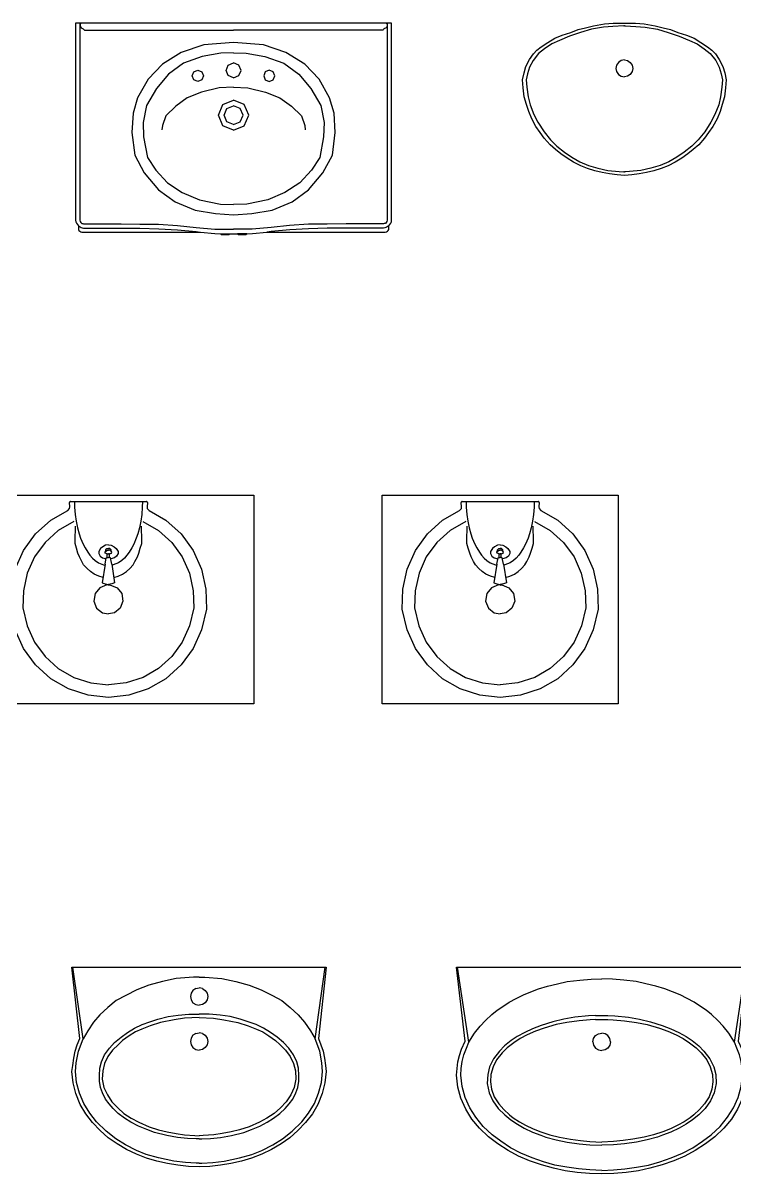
# Model space of a CAD drawing. Header units: millimetres. Extents: x 5135 to 18817, y 4023 to 17584.
# Drawn here: x 12115 to 14075, y 11803 to 14973 of the extents above; entities that cross this region are included whole.
import ezdxf

# ---------------------------------------------------------------- set-up
doc = ezdxf.new("R2010")
doc.units = ezdxf.units.MM
doc.layers.add('cad-block.com', color=250, linetype='Continuous')

# ---------------------------------------------------------------- blocks, each defined once
blk = doc.blocks.new('washbasin 34_top_cad-block.com')
at = {"color": 0}
for p, q in [((-423.1, 0), (-423.1, -542.9)), ((-420, 0), (-421.8, -1.1)), ((420, 0), (421.8, -1.1)), ((423.1, 0), (423.1, -542.9)), ((-421.8, -1.1), (-422.4, -3.6)), ((-422.4, -3.6), (-422.4, -7.2)), ((-422.4, -7.2), (-421.6, -10.4)), ((-421.6, -10.4), (-419.9, -12.9)), ((-419.9, -12.9), (-417.9, -14.5)), ((-417.9, -14.5), (-415.8, -15.5)), ((-415.8, -15.5), (-413.7, -15.9)), ((-413.7, -15.9), (-412.6, -17.8)), ((-412.6, -17.8), (-411.7, -19.1)), ((-411.7, -19.1), (-410.5, -19.9)), ((-410.5, -19.9), (0, -19.9)), ((410.5, -19.9), (0, -19.9)), ((411.7, -19.1), (410.5, -19.9)), ((412.6, -17.8), (411.7, -19.1)), ((413.7, -15.9), (412.6, -17.8)), ((415.8, -15.5), (413.7, -15.9)), ((417.9, -14.5), (415.8, -15.5)), ((419.9, -12.9), (417.9, -14.5)), ((421.6, -10.4), (419.9, -12.9)), ((422.4, -7.2), (421.6, -10.4)), ((421.8, -1.1), (422.4, -3.6)), ((422.4, -3.6), (422.4, -7.2)), ((-81.9, -60.1), (-144.2, -81.3)), ((0, -53.9), (-81.9, -60.1)), ((81.9, -60.1), (0, -53.9)), ((144.2, -81.3), (81.9, -60.1)), ((-144.2, -81.3), (-195.9, -113.2)), ((-86.4, -92), (-138.1, -110.2)), ((-34.7, -82.9), (-86.4, -92)), ((0, -81.8), (-34.7, -82.9)), ((0, -81.8), (34.7, -82.9)), ((34.7, -82.9), (86.4, -92)), ((86.4, -92), (138.1, -110.2)), ((195.9, -113.2), (144.2, -81.3)), ((-195.9, -113.2), (-235.4, -154.2)), ((-138.1, -110.2), (-179.2, -140.6)), ((-20.5, -130.4), (-14.5, -115.9)), ((-14.5, -115.9), (0, -109.9)), ((14.5, -115.9), (0, -109.9)), ((20.5, -130.4), (14.5, -115.9)), ((138.1, -110.2), (179.2, -140.6)), ((235.4, -154.2), (195.9, -113.2)), ((-235.4, -154.2), (-264.3, -205.9)), ((-179.2, -140.6), (-212.6, -180.1)), ((-113.6, -145.2), (-109.1, -134.3)), ((-109.1, -156.1), (-113.6, -145.2)), ((-109.1, -134.3), (-98.2, -129.8)), ((-98.2, -160.6), (-109.1, -156.1)), ((-98.2, -129.8), (-87.3, -134.3)), ((-87.3, -156.1), (-98.2, -160.6)), ((-87.3, -134.3), (-82.8, -145.2)), ((-82.8, -145.2), (-87.3, -156.1)), ((-14.5, -144.9), (-20.5, -130.4)), ((0, -151), (-14.5, -144.9)), ((0, -151), (14.5, -144.9)), ((14.5, -144.9), (20.5, -130.4)), ((87.3, -134.3), (82.8, -145.2)), ((82.8, -145.2), (87.3, -156.1)), ((98.2, -129.8), (87.3, -134.3)), ((87.3, -156.1), (98.2, -160.6)), ((109.1, -134.3), (98.2, -129.8)), ((98.2, -160.6), (109.1, -156.1)), ((113.6, -145.2), (109.1, -134.3)), ((109.1, -156.1), (113.6, -145.2)), ((179.2, -140.6), (212.6, -180.1)), ((264.3, -205.9), (235.4, -154.2)), ((-212.6, -180.1), (-240, -227.1)), ((-39.3, -178.5), (-88, -190.7)), ((0, -176.3), (-39.3, -178.5)), ((0, -176.3), (39.3, -178.5)), ((39.3, -178.5), (88, -190.7)), ((212.6, -180.1), (240, -227.1)), ((-264.3, -205.9), (-276.5, -248.4)), ((-127.5, -205.9), (-159.4, -228.7)), ((-88, -190.7), (-127.5, -205.9)), ((-29.3, -224.5), (0, -212.4)), ((29.3, -224.5), (0, -212.4)), ((88, -190.7), (127.5, -205.9)), ((127.5, -205.9), (159.4, -228.7)), ((276.5, -248.4), (264.3, -205.9)), ((-276.5, -248.4), (-280, -301.6)), ((-240, -227.1), (-249.1, -274.2)), ((-159.4, -228.7), (-186.8, -256)), ((-41.5, -253.9), (-29.3, -224.5)), ((-26.1, -253.9), (-18.4, -235.4)), ((-18.4, -235.4), (0, -227.8)), ((18.4, -235.4), (0, -227.8)), ((26.1, -253.9), (18.4, -235.4)), ((41.5, -253.9), (29.3, -224.5)), ((159.4, -228.7), (186.8, -256)), ((240, -227.1), (249.1, -274.2)), ((280, -301.6), (276.5, -248.4)), ((-249.1, -274.2), (-247.6, -313.7)), ((-195.9, -281.8), (-197.4, -294)), ((-186.8, -256), (-195.9, -281.8)), ((-29.3, -283.2), (-41.5, -253.9)), ((0, -295.4), (-29.3, -283.2)), ((-18.4, -272.3), (-26.1, -253.9)), ((0, -279.9), (-18.4, -272.3)), ((0, -279.9), (18.4, -272.3)), ((0, -295.4), (29.3, -283.2)), ((18.4, -272.3), (26.1, -253.9)), ((29.3, -283.2), (41.5, -253.9)), ((186.8, -256), (195.9, -281.8)), ((195.9, -281.8), (197.4, -294)), ((249.1, -274.2), (247.6, -313.7)), ((-280, -301.6), (-271.9, -363.8)), ((-247.6, -313.7), (-237, -369.9)), ((247.6, -313.7), (237, -369.9)), ((271.9, -363.8), (280, -301.6)), ((-271.9, -363.8), (-246.1, -412.4)), ((-237, -369.9), (-214.1, -404.8)), ((237, -369.9), (214.1, -404.8)), ((246.1, -412.4), (271.9, -363.8)), ((-214.1, -404.8), (-182.2, -439.8)), ((214.1, -404.8), (182.2, -439.8)), ((-246.1, -412.4), (-206.5, -459.5)), ((-182.2, -439.8), (-141.2, -467.1)), ((182.2, -439.8), (141.2, -467.1)), ((206.5, -459.5), (246.1, -412.4)), ((-206.5, -459.5), (-160.9, -492.9)), ((-141.2, -467.1), (-94, -486.9)), ((141.2, -467.1), (94, -486.9)), ((160.9, -492.9), (206.5, -459.5)), ((-160.9, -492.9), (-106.2, -515.7)), ((-94, -486.9), (-36.3, -499)), ((-36.3, -499), (0, -499.9)), ((36.3, -499), (0, -499.9)), ((94, -486.9), (36.3, -499)), ((106.2, -515.7), (160.9, -492.9)), ((-106.2, -515.7), (-49.9, -524.8)), ((-49.9, -524.8), (0, -527.9)), ((0, -527.9), (49.9, -524.8)), ((49.9, -524.8), (106.2, -515.7)), ((-426, -559.1), (-422.8, -561.4)), ((-423.1, -542.9), (-422.2, -546.5)), ((-422.8, -561.4), (-419.3, -563.3)), ((-422.2, -546.5), (-420.2, -549.5)), ((-420.2, -549.5), (-417.8, -551.7)), ((-419.3, -563.3), (-416.5, -564.4)), ((-417.8, -551.7), (-414.7, -552.5)), ((-416.5, -564.4), (-413, -564.9)), ((-414.7, -552.5), (-412.9, -552.8)), ((-413, -564.9), (-361.4, -564.9)), ((-412.9, -552.8), (-357, -552.9)), ((-361.4, -564.9), (-309.5, -564.6)), ((-357, -552.9), (-309.5, -553.4)), ((-309.5, -553.4), (-258, -553.7)), ((-309.5, -564.6), (-257.8, -565.2)), ((-258, -553.7), (-206.3, -553.7)), ((-257.8, -565.2), (-206.2, -566.6)), ((-206.3, -553.7), (-154.1, -557.8)), ((-206.2, -566.6), (-154.6, -569.9)), ((-154.6, -569.9), (-103.2, -574.5)), ((-154.1, -557.8), (-103.4, -562.9)), ((-103.4, -562.9), (-51.3, -567.4)), ((-51.3, -567.4), (0, -568)), ((51.3, -567.4), (0, -568)), ((103.4, -562.9), (51.3, -567.4)), ((154.6, -569.9), (103.2, -574.5)), ((154.1, -557.8), (103.4, -562.9)), ((206.3, -553.7), (154.1, -557.8)), ((206.2, -566.6), (154.6, -569.9)), ((257.8, -565.2), (206.2, -566.6)), ((258, -553.7), (206.3, -553.7)), ((309.5, -564.6), (257.8, -565.2)), ((309.5, -553.4), (258, -553.7)), ((357, -552.9), (309.5, -553.4)), ((361.4, -564.9), (309.5, -564.6)), ((412.9, -552.8), (357, -552.9)), ((413, -564.9), (361.4, -564.9)), ((414.7, -552.5), (412.9, -552.8)), ((416.5, -564.4), (413, -564.9)), ((417.8, -551.7), (414.7, -552.5)), ((419.3, -563.3), (416.5, -564.4)), ((420.2, -549.5), (417.8, -551.7)), ((422.8, -561.4), (419.3, -563.3)), ((422.2, -546.5), (420.2, -549.5)), ((423.1, -542.9), (422.2, -546.5)), ((426, -559.1), (422.8, -561.4)), ((-103.2, -574.5), (-91.1, -575.8)), ((-36.5, -580.2), (-10.6, -580.7)), ((36.5, -580.2), (10.6, -580.7)), ((103.2, -574.5), (91.1, -575.8))]:
    blk.add_line(p, q, dxfattribs=at)
blk.add_lwpolyline([(0, -581), (10.6, -580.7), (13.3, -582.4), (16.8, -582.8), (30.4, -582.8), (33.9, -582.1), (36.5, -580.2), (51.7, -579.5), (91.1, -575.8), (417.4, -575.8), (421, -575.1), (423.7, -573.6), (425.8, -571.8), (427, -568.9), (427.4, -565.8), (427.4, -558.1), (430, -555), (432.5, -551.2), (434.3, -547.6), (435, -542.8), (435, 0), (0, 0), (-435, 0), (-435, -542.8), (-434.3, -547.6), (-432.5, -551.2), (-430, -555), (-427.4, -558.1), (-427.4, -565.8), (-427, -568.9), (-425.8, -571.8), (-423.7, -573.6), (-421, -575.1), (-417.4, -575.8), (-91.1, -575.8), (-51.7, -579.5), (-36.5, -580.2), (-33.9, -582.1), (-30.4, -582.8), (-16.8, -582.8), (-13.3, -582.4), (-10.6, -580.7)], close=True, dxfattribs=at)
blk = doc.blocks.new('washbasin 35_top_cad-block.com')
at = {"color": 0}
for p, q in [((-121, -25.8), (-151.1, -36.1)), ((-90.9, -17.2), (-121, -25.8)), ((-57.7, -11.1), (-90.9, -17.2)), ((-31.3, -9.4), (-57.7, -11.1)), ((-1.8, -7.6), (-31.3, -9.4)), ((-1.8, -7.6), (0, -7.7)), ((1.8, -7.6), (0, -7.7)), ((1.8, -7.6), (31.3, -9.4)), ((31.3, -9.4), (57.7, -11.1)), ((57.7, -11.1), (90.9, -17.2)), ((90.9, -17.2), (121, -25.8)), ((121, -25.8), (151.1, -36.1)), ((-200.1, -57.6), (-219.7, -71.4)), ((-179, -48.1), (-200.1, -57.6)), ((-151.1, -36.1), (-179, -48.1)), ((151.1, -36.1), (179, -48.1)), ((179, -48.1), (200.1, -57.6)), ((200.1, -57.6), (219.7, -71.4)), ((-236.3, -84.3), (-251.4, -103.2)), ((-219.7, -71.4), (-236.3, -84.3)), ((219.7, -71.4), (236.3, -84.3)), ((236.3, -84.3), (251.4, -103.2)), ((-261.2, -121.2), (-266.4, -140.2)), ((-251.4, -103.2), (-261.2, -121.2)), ((-21.4, -116.1), (-23.2, -125)), ((-23.2, -125), (-21.4, -133.9)), ((-16.4, -108.6), (-21.4, -116.1)), ((-8.9, -103.6), (-16.4, -108.6)), ((0, -101.8), (-8.9, -103.6)), ((0, -101.8), (8.9, -103.6)), ((8.9, -103.6), (16.4, -108.6)), ((16.4, -108.6), (21.4, -116.1)), ((21.4, -116.1), (23.2, -125)), ((23.2, -125), (21.4, -133.9)), ((251.4, -103.2), (261.2, -121.2)), ((261.2, -121.2), (266.4, -140.2)), ((-266.4, -140.2), (-270.2, -156.5)), ((-270.2, -156.5), (-268.7, -176.3)), ((-21.4, -133.9), (-16.4, -141.4)), ((-16.4, -141.4), (-8.9, -146.4)), ((-8.9, -146.4), (0, -148.2)), ((8.9, -146.4), (0, -148.2)), ((16.4, -141.4), (8.9, -146.4)), ((21.4, -133.9), (16.4, -141.4)), ((266.4, -140.2), (270.2, -156.5)), ((270.2, -156.5), (268.7, -176.3)), ((-268.7, -176.3), (-264.9, -203)), ((268.7, -176.3), (264.9, -203)), ((-264.9, -203), (-259.7, -225.3)), ((264.9, -203), (259.7, -225.3)), ((-259.7, -225.3), (-249.1, -252)), ((-249.1, -252), (-237.8, -273.5)), ((249.1, -252), (237.8, -273.5)), ((259.7, -225.3), (249.1, -252)), ((-237.8, -273.5), (-221.2, -300.2)), ((237.8, -273.5), (221.2, -300.2)), ((-221.2, -300.2), (-203.1, -321.7)), ((221.2, -300.2), (203.1, -321.7)), ((-203.1, -321.7), (-185.8, -338.9)), ((-185.8, -338.9), (-164.7, -356.1)), ((185.8, -338.9), (164.7, -356.1)), ((203.1, -321.7), (185.8, -338.9)), ((-164.7, -356.1), (-144.4, -369.9)), ((-144.4, -369.9), (-122.5, -382.8)), ((144.4, -369.9), (122.5, -382.8)), ((164.7, -356.1), (144.4, -369.9)), ((-122.5, -382.8), (-98.4, -392.2)), ((-98.4, -392.2), (-72.8, -400)), ((-72.8, -400), (-45.6, -406)), ((-45.6, -406), (-14, -409.4)), ((-14, -409.4), (-1.8, -410)), ((0, -409.9), (-1.8, -410)), ((0, -409.9), (1.8, -410)), ((14, -409.4), (1.8, -410)), ((45.6, -406), (14, -409.4)), ((72.8, -400), (45.6, -406)), ((98.4, -392.2), (72.8, -400)), ((122.5, -382.8), (98.4, -392.2))]:
    blk.add_line(p, q, dxfattribs=at)
blk.add_lwpolyline([(0, 0), (11.9, 0), (30.6, -0.8), (54.7, -2.5), (84.8, -7.7), (106.7, -12.9), (127, -18), (147.4, -25.8), (171.5, -33.5), (191.8, -42.1), (210.7, -53.3), (228.8, -65.3), (240.8, -74.8), (250.6, -85.1), (261.2, -100.6), (271, -119.5), (276.2, -137.6), (280, -156.5), (278.5, -178.9), (275.5, -203), (269.5, -224.5), (263.4, -243.4), (255.1, -264.1), (243.8, -284.7), (231.8, -301.9), (220.5, -317.4), (204.6, -335.5), (189.6, -348.4), (174.5, -360.4), (157.9, -372.5), (139.8, -383.6), (120.2, -393.1), (101.4, -400.8), (81.1, -406.9), (60.7, -412), (41.1, -415.5), (20.2, -418.6), (0, -420), (-20.2, -418.6), (-41.1, -415.5), (-60.7, -412), (-81.1, -406.9), (-101.4, -400.8), (-120.2, -393.1), (-139.8, -383.6), (-157.9, -372.5), (-174.5, -360.4), (-189.6, -348.4), (-204.6, -335.5), (-220.5, -317.4), (-231.8, -301.9), (-243.8, -284.7), (-255.1, -264.1), (-263.4, -243.4), (-269.5, -224.5), (-275.5, -203), (-278.5, -178.9), (-280, -156.5), (-276.2, -137.6), (-271, -119.5), (-261.2, -100.6), (-250.6, -85.1), (-240.8, -74.8), (-228.8, -65.3), (-210.7, -53.3), (-191.8, -42.1), (-171.5, -33.5), (-147.4, -25.8), (-127, -18), (-106.7, -12.9), (-84.8, -7.7), (-54.7, -2.5), (-30.6, -0.8), (-11.9, 0)], close=True, dxfattribs=at)
blk = doc.blocks.new('washbasin 45_top_cad-block.com')
at = {"color": 0}
for p, q in [((-106.2, -32.6), (-107.2, -20.4)), ((-104.7, -17.7), (0, -17.7)), ((-93.5, -17.7), (-93.2, -33.2)), ((0, -17.7), (104.7, -17.7)), ((93.5, -17.7), (93.2, -33.2)), ((107.2, -20.4), (106.2, -32.6)), ((-158.5, -69.6), (-112.1, -42.8)), ((-112.1, -42.8), (-106.9, -37.3)), ((-106.9, -37.3), (-106.2, -32.6)), ((-93.2, -33.2), (-91.6, -53.9)), ((-91.6, -53.9), (-89, -72)), ((91.6, -53.9), (89, -72)), ((93.2, -33.2), (91.6, -53.9)), ((106.2, -32.6), (106.9, -37.3)), ((106.9, -37.3), (112.1, -42.8)), ((112.1, -42.8), (158.5, -69.6)), ((-200.4, -107.3), (-158.5, -69.6)), ((-94.9, -72.7, 0), (-138.1, -97.7, 0)), ((-91.6, -118.8), (-90.6, -93.5)), ((-90.6, -93.5), (-90.6, -85.7)), ((-89, -72), (-85.4, -89.9)), ((-85.4, -89.9), (-80.7, -106.9)), ((85.4, -89.9), (80.7, -106.9)), ((89, -72), (85.4, -89.9)), ((90.6, -93.5), (90.6, -85.7)), ((91.6, -118.8), (90.6, -93.5)), ((94.9, -72.7, 0), (138.1, -97.7, 0)), ((158.5, -69.6), (200.4, -107.3)), ((-233.5, -152.9), (-200.4, -107.3)), ((-138.1, -97.7, 0), (-174.6, -130.5, 0)), ((-91.6, -133.4), (-91.6, -118.8)), ((-80.7, -106.9), (-76.7, -118.7)), ((-76.7, -118.7), (-69.6, -135.6)), ((76.7, -118.7), (69.6, -135.6)), ((80.7, -106.9), (76.7, -118.7)), ((91.6, -133.4), (91.6, -118.8)), ((138.1, -97.7, 0), (174.6, -130.5, 0)), ((200.4, -107.3), (233.5, -152.9)), ((-256.4, -204.4), (-233.5, -152.9)), ((-174.6, -130.5, 0), (-203.4, -170.2, 0)), ((-87.7, -146.1), (-91.6, -133.4)), ((-83.8, -159.7), (-87.7, -146.1)), ((-69.6, -135.6), (-64.4, -145.7)), ((-64.4, -145.7), (-56.9, -157.8)), ((-56.9, -157.8), (-51, -165.7)), ((-21.5, -147.6), (-26.4, -155.6)), ((-26.4, -155.6), (-26.4, -161.1)), ((-15.6, -142.3), (-21.5, -147.6)), ((-7.6, -138.5), (-15.6, -142.3)), ((-9.3, -157), (-7.3, -154.5)), ((-8.7, -159.7), (-9.3, -157)), ((0, -137.6), (-7.6, -138.5)), ((-7.3, -150.7), (-4.1, -147.6)), ((-7.3, -154.5), (-7.3, -150.7)), ((-7.3, -154.5), (-2.7, -151.4)), ((-4.1, -147.6), (0, -147.6)), ((-2.7, -151.4), (0, -151.4)), ((0, -137.6), (7.6, -138.5)), ((4.1, -147.6), (0, -147.6)), ((2.7, -151.4), (0, -151.4)), ((7.3, -154.5), (2.7, -151.4)), ((7.3, -150.7), (4.1, -147.6)), ((7.3, -154.5), (7.3, -150.7)), ((9.3, -157), (7.3, -154.5)), ((7.6, -138.5), (15.6, -142.3)), ((8.7, -159.7), (9.3, -157)), ((15.6, -142.3), (21.5, -147.6)), ((21.5, -147.6), (26.4, -155.6)), ((26.4, -155.6), (26.4, -161.1)), ((56.9, -157.8), (51, -165.7)), ((64.4, -145.7), (56.9, -157.8)), ((69.6, -135.6), (64.4, -145.7)), ((83.8, -159.7), (87.7, -146.1)), ((87.7, -146.1), (91.6, -133.4)), ((174.6, -130.5, 0), (203.4, -170.2, 0)), ((233.5, -152.9), (256.4, -204.4)), ((-203.4, -170.2, 0), (-223.4, -215.1, 0)), ((-79.9, -170.4), (-83.8, -159.7)), ((-73.1, -183.1), (-79.9, -170.4)), ((-68.2, -191.8), (-73.1, -183.1)), ((-51, -165.7), (-43.9, -173.6)), ((-43.9, -173.6), (-36.9, -179.9)), ((-36.9, -179.9), (-27.7, -186.3)), ((-27.7, -186.3), (-13.1, -192.4)), ((-26.4, -161.1), (-22.6, -168.1)), ((-22.6, -168.1), (-16.7, -173)), ((-9.3, -190), (-17, -241.9)), ((-16.7, -173), (-6.5, -175.8)), ((-9.3, -190), (-5.9, -173)), ((-3.1, -161.8), (-8.7, -159.7)), ((-5.9, -173), (-2.7, -172.3)), ((-3.1, -161.8), (0, -161.8)), ((-3.1, -172.4), (-3.1, -161.8)), ((-2.7, -172.3), (0, -172.3)), ((3.1, -161.8), (0, -161.8)), ((2.7, -172.3), (0, -172.3)), ((5.9, -173), (2.7, -172.3)), ((3.1, -161.8), (8.7, -159.7)), ((3.1, -172.4), (3.1, -161.8)), ((9.3, -190), (5.9, -173)), ((16.7, -173), (6.5, -175.8)), ((9.3, -190), (17, -241.9)), ((27.7, -186.3), (13.1, -192.4)), ((22.6, -168.1), (16.7, -173)), ((26.4, -161.1), (22.6, -168.1)), ((36.9, -179.9), (27.7, -186.3)), ((43.9, -173.6), (36.9, -179.9)), ((51, -165.7), (43.9, -173.6)), ((68.2, -191.8), (73.1, -183.1)), ((73.1, -183.1), (79.9, -170.4)), ((79.9, -170.4), (83.8, -159.7)), ((203.4, -170.2, 0), (223.4, -215.1, 0)), ((-268.1, -259.5), (-256.4, -204.4)), ((-223.4, -215.1, 0), (-233.7, -263.7, 0)), ((-58.5, -202.5), (-68.2, -191.8)), ((-49.8, -210.3), (-58.5, -202.5)), ((-39.1, -218.1), (-49.8, -210.3)), ((-26.4, -223.9), (-39.1, -218.1)), ((-13.1, -192.4), (-9.8, -193.1)), ((13.1, -192.4), (9.8, -193.1)), ((26.4, -223.9), (39.1, -218.1)), ((39.1, -218.1), (49.8, -210.3)), ((49.8, -210.3), (58.5, -202.5)), ((58.5, -202.5), (68.2, -191.8)), ((223.4, -215.1, 0), (233.7, -263.7, 0)), ((256.4, -204.4), (268.1, -259.5)), ((-14.9, -227.5), (-26.4, -223.9)), ((-4.3, -247.6, 0), (-23.8, -255.2, 0)), ((-17, -241.9), (-9.3, -245)), ((-9.3, -245), (0, -246.1)), ((0, -248.3, 0), (-4.3, -247.6, 0)), ((9.3, -245), (0, -246.1)), ((0, -248.3, 0), (4.3, -247.6, 0)), ((4.3, -247.6, 0), (23.8, -255.2, 0)), ((17, -241.9), (9.3, -245)), ((14.9, -227.5), (26.4, -223.9)), ((-270, -314), (-268.1, -259.5)), ((-233.7, -263.7, 0), (-235.4, -310.5, 0)), ((-36.8, -271.4, 0), (-40.1, -292, 0)), ((-23.8, -255.2, 0), (-36.8, -271.4, 0)), ((23.8, -255.2, 0), (36.8, -271.4, 0)), ((36.8, -271.4, 0), (40.1, -292, 0)), ((233.7, -263.7, 0), (235.4, -310.5, 0)), ((268.1, -259.5), (270, -314)), ((-256.4, -371), (-270, -314)), ((-235.4, -310.5, 0), (-223.6, -359.9, 0)), ((-40.1, -292, 0), (-32.5, -311.4, 0)), ((-32.5, -311.4, 0), (-16.3, -324.5, 0)), ((32.5, -311.4, 0), (16.3, -324.5, 0)), ((40.1, -292, 0), (32.5, -311.4, 0)), ((235.4, -310.5, 0), (223.6, -359.9, 0)), ((270, -314), (256.4, -371)), ((-16.3, -324.5, 0), (0, -327.1, 0)), ((16.3, -324.5, 0), (0, -327.1, 0)), ((-233.5, -422.5), (-256.4, -371)), ((-223.6, -359.9, 0), (-203.4, -405.1, 0)), ((223.6, -359.9, 0), (203.4, -405.1, 0)), ((256.4, -371), (233.5, -422.5)), ((-203.4, -405.1, 0), (-174.6, -444.9, 0)), ((203.4, -405.1, 0), (174.6, -444.9, 0)), ((-200.4, -468.1), (-233.5, -422.5)), ((233.5, -422.5), (200.4, -468.1)), ((-158.5, -505.8), (-200.4, -468.1)), ((-174.6, -444.9, 0), (-138.1, -477.7, 0)), ((174.6, -444.9, 0), (138.1, -477.7, 0)), ((200.4, -468.1), (158.5, -505.8)), ((-109.7, -534), (-158.5, -505.8)), ((-138.1, -477.7, 0), (-95.5, -502.3, 0)), ((-95.5, -502.3, 0), (-48.8, -517.5, 0)), ((95.5, -502.3, 0), (48.8, -517.5, 0)), ((138.1, -477.7, 0), (95.5, -502.3, 0)), ((158.5, -505.8), (109.7, -534)), ((-56.1, -551.4), (-109.7, -534)), ((-48.8, -517.5, 0), (0, -522.6, 0)), ((48.8, -517.5, 0), (0, -522.6, 0)), ((109.7, -534), (56.1, -551.4)), ((0, -557.3), (-56.1, -551.4)), ((56.1, -551.4), (0, -557.3))]:
    blk.add_line(p, q, dxfattribs=at)
blk.add_lwpolyline([(-400, 0), (400, 0), (400, -575), (-400, -575), (-400, 0)], close=True, dxfattribs=at)
for centre, start, end in [((-104.7, -20.2), 90, 184.6616), ((104.7, -20.2), 355.3384, 90)]:
    blk.add_arc(centre, 2.5, start, end, dxfattribs=at)
blk = doc.blocks.new('washbasin 46_top_cad-block.com')
at = {"color": 0}
for p, q in [((-106.2, -32.6), (-107.2, -20.4)), ((-104.7, -17.7), (0, -17.7)), ((-93.5, -17.7), (-93.2, -33.2)), ((0, -17.7), (104.7, -17.7)), ((93.5, -17.7), (93.2, -33.2)), ((107.2, -20.4), (106.2, -32.6)), ((-158.5, -69.6), (-112.1, -42.8)), ((-112.1, -42.8), (-106.9, -37.3)), ((-106.9, -37.3), (-106.2, -32.6)), ((-93.2, -33.2), (-91.6, -53.9)), ((-91.6, -53.9), (-89, -72)), ((91.6, -53.9), (89, -72)), ((93.2, -33.2), (91.6, -53.9)), ((106.2, -32.6), (106.9, -37.3)), ((106.9, -37.3), (112.1, -42.8)), ((112.1, -42.8), (158.5, -69.6)), ((-200.4, -107.3), (-158.5, -69.6)), ((-94.9, -72.7, 0), (-138.1, -97.7, 0)), ((-91.6, -118.8), (-90.6, -93.5)), ((-90.6, -93.5), (-90.6, -85.7)), ((-89, -72), (-85.4, -89.9)), ((-85.4, -89.9), (-80.7, -106.9)), ((85.4, -89.9), (80.7, -106.9)), ((89, -72), (85.4, -89.9)), ((90.6, -93.5), (90.6, -85.7)), ((91.6, -118.8), (90.6, -93.5)), ((94.9, -72.7, 0), (138.1, -97.7, 0)), ((158.5, -69.6), (200.4, -107.3)), ((-233.5, -152.9), (-200.4, -107.3)), ((-138.1, -97.7, 0), (-174.6, -130.5, 0)), ((-91.6, -133.4), (-91.6, -118.8)), ((-80.7, -106.9), (-76.7, -118.7)), ((-76.7, -118.7), (-69.6, -135.6)), ((76.7, -118.7), (69.6, -135.6)), ((80.7, -106.9), (76.7, -118.7)), ((91.6, -133.4), (91.6, -118.8)), ((138.1, -97.7, 0), (174.6, -130.5, 0)), ((200.4, -107.3), (233.5, -152.9)), ((-256.4, -204.4), (-233.5, -152.9)), ((-174.6, -130.5, 0), (-203.4, -170.2, 0)), ((-87.7, -146.1), (-91.6, -133.4)), ((-83.8, -159.7), (-87.7, -146.1)), ((-69.6, -135.6), (-64.4, -145.7)), ((-64.4, -145.7), (-56.9, -157.8)), ((-56.9, -157.8), (-51, -165.7)), ((-21.5, -147.6), (-26.4, -155.6)), ((-26.4, -155.6), (-26.4, -161.1)), ((-15.6, -142.3), (-21.5, -147.6)), ((-7.6, -138.5), (-15.6, -142.3)), ((-9.3, -157), (-7.3, -154.5)), ((-8.7, -159.7), (-9.3, -157)), ((0, -137.6), (-7.6, -138.5)), ((-7.3, -150.7), (-4.1, -147.6)), ((-7.3, -154.5), (-7.3, -150.7)), ((-7.3, -154.5), (-2.7, -151.4)), ((-4.1, -147.6), (0, -147.6)), ((-2.7, -151.4), (0, -151.4)), ((0, -137.6), (7.6, -138.5)), ((4.1, -147.6), (0, -147.6)), ((2.7, -151.4), (0, -151.4)), ((7.3, -154.5), (2.7, -151.4)), ((7.3, -150.7), (4.1, -147.6)), ((7.3, -154.5), (7.3, -150.7)), ((9.3, -157), (7.3, -154.5)), ((7.6, -138.5), (15.6, -142.3)), ((8.7, -159.7), (9.3, -157)), ((15.6, -142.3), (21.5, -147.6)), ((21.5, -147.6), (26.4, -155.6)), ((26.4, -155.6), (26.4, -161.1)), ((56.9, -157.8), (51, -165.7)), ((64.4, -145.7), (56.9, -157.8)), ((69.6, -135.6), (64.4, -145.7)), ((83.8, -159.7), (87.7, -146.1)), ((87.7, -146.1), (91.6, -133.4)), ((174.6, -130.5, 0), (203.4, -170.2, 0)), ((233.5, -152.9), (256.4, -204.4)), ((-203.4, -170.2, 0), (-223.4, -215.1, 0)), ((-79.9, -170.4), (-83.8, -159.7)), ((-73.1, -183.1), (-79.9, -170.4)), ((-68.2, -191.8), (-73.1, -183.1)), ((-51, -165.7), (-43.9, -173.6)), ((-43.9, -173.6), (-36.9, -179.9)), ((-36.9, -179.9), (-27.7, -186.3)), ((-27.7, -186.3), (-13.1, -192.4)), ((-26.4, -161.1), (-22.6, -168.1)), ((-22.6, -168.1), (-16.7, -173)), ((-9.3, -190), (-17, -241.9)), ((-16.7, -173), (-6.5, -175.8)), ((-9.3, -190), (-5.9, -173)), ((-3.1, -161.8), (-8.7, -159.7)), ((-5.9, -173), (-2.7, -172.3)), ((-3.1, -161.8), (0, -161.8)), ((-3.1, -172.4), (-3.1, -161.8)), ((-2.7, -172.3), (0, -172.3)), ((3.1, -161.8), (0, -161.8)), ((2.7, -172.3), (0, -172.3)), ((5.9, -173), (2.7, -172.3)), ((3.1, -161.8), (8.7, -159.7)), ((3.1, -172.4), (3.1, -161.8)), ((9.3, -190), (5.9, -173)), ((16.7, -173), (6.5, -175.8)), ((9.3, -190), (17, -241.9)), ((27.7, -186.3), (13.1, -192.4)), ((22.6, -168.1), (16.7, -173)), ((26.4, -161.1), (22.6, -168.1)), ((36.9, -179.9), (27.7, -186.3)), ((43.9, -173.6), (36.9, -179.9)), ((51, -165.7), (43.9, -173.6)), ((68.2, -191.8), (73.1, -183.1)), ((73.1, -183.1), (79.9, -170.4)), ((79.9, -170.4), (83.8, -159.7)), ((203.4, -170.2, 0), (223.4, -215.1, 0)), ((-268.1, -259.5), (-256.4, -204.4)), ((-223.4, -215.1, 0), (-233.7, -263.7, 0)), ((-58.5, -202.5), (-68.2, -191.8)), ((-49.8, -210.3), (-58.5, -202.5)), ((-39.1, -218.1), (-49.8, -210.3)), ((-26.4, -223.9), (-39.1, -218.1)), ((-13.1, -192.4), (-9.8, -193.1)), ((13.1, -192.4), (9.8, -193.1)), ((26.4, -223.9), (39.1, -218.1)), ((39.1, -218.1), (49.8, -210.3)), ((49.8, -210.3), (58.5, -202.5)), ((58.5, -202.5), (68.2, -191.8)), ((223.4, -215.1, 0), (233.7, -263.7, 0)), ((256.4, -204.4), (268.1, -259.5)), ((-14.9, -227.5), (-26.4, -223.9)), ((-4.3, -247.6, 0), (-23.8, -255.2, 0)), ((-17, -241.9), (-9.3, -245)), ((-9.3, -245), (0, -246.1)), ((0, -248.3, 0), (-4.3, -247.6, 0)), ((9.3, -245), (0, -246.1)), ((0, -248.3, 0), (4.3, -247.6, 0)), ((4.3, -247.6, 0), (23.8, -255.2, 0)), ((17, -241.9), (9.3, -245)), ((14.9, -227.5), (26.4, -223.9)), ((-270, -314), (-268.1, -259.5)), ((-233.7, -263.7, 0), (-235.4, -310.5, 0)), ((-36.8, -271.4, 0), (-40.1, -292, 0)), ((-23.8, -255.2, 0), (-36.8, -271.4, 0)), ((23.8, -255.2, 0), (36.8, -271.4, 0)), ((36.8, -271.4, 0), (40.1, -292, 0)), ((233.7, -263.7, 0), (235.4, -310.5, 0)), ((268.1, -259.5), (270, -314)), ((-256.4, -371), (-270, -314)), ((-235.4, -310.5, 0), (-223.6, -359.9, 0)), ((-40.1, -292, 0), (-32.5, -311.4, 0)), ((-32.5, -311.4, 0), (-16.3, -324.5, 0)), ((32.5, -311.4, 0), (16.3, -324.5, 0)), ((40.1, -292, 0), (32.5, -311.4, 0)), ((235.4, -310.5, 0), (223.6, -359.9, 0)), ((270, -314), (256.4, -371)), ((-16.3, -324.5, 0), (0, -327.1, 0)), ((16.3, -324.5, 0), (0, -327.1, 0)), ((-233.5, -422.5), (-256.4, -371)), ((-223.6, -359.9, 0), (-203.4, -405.1, 0)), ((223.6, -359.9, 0), (203.4, -405.1, 0)), ((256.4, -371), (233.5, -422.5)), ((-203.4, -405.1, 0), (-174.6, -444.9, 0)), ((203.4, -405.1, 0), (174.6, -444.9, 0)), ((-200.4, -468.1), (-233.5, -422.5)), ((233.5, -422.5), (200.4, -468.1)), ((-158.5, -505.8), (-200.4, -468.1)), ((-174.6, -444.9, 0), (-138.1, -477.7, 0)), ((174.6, -444.9, 0), (138.1, -477.7, 0)), ((200.4, -468.1), (158.5, -505.8)), ((-109.7, -534), (-158.5, -505.8)), ((-138.1, -477.7, 0), (-95.5, -502.3, 0)), ((-95.5, -502.3, 0), (-48.8, -517.5, 0)), ((95.5, -502.3, 0), (48.8, -517.5, 0)), ((138.1, -477.7, 0), (95.5, -502.3, 0)), ((158.5, -505.8), (109.7, -534)), ((-56.1, -551.4), (-109.7, -534)), ((-48.8, -517.5, 0), (0, -522.6, 0)), ((48.8, -517.5, 0), (0, -522.6, 0)), ((109.7, -534), (56.1, -551.4)), ((0, -557.3), (-56.1, -551.4)), ((56.1, -551.4), (0, -557.3))]:
    blk.add_line(p, q, dxfattribs=at)
blk.add_lwpolyline([(-325, 0), (325, 0), (325, -575), (-325, -575), (-325, 0)], close=True, dxfattribs=at)
for centre, start, end in [((-104.7, -20.2), 90, 184.6616), ((104.7, -20.2), 355.3384, 90)]:
    blk.add_arc(centre, 2.5, start, end, dxfattribs=at)
blk = doc.blocks.new('washbasin 56_top_cad-block.com')
at = {"color": 0}
for p, q in [((-319.5, -198), (-347.5, 0)), ((319.5, -198), (347.5, 0)), ((-62.8, -31.2), (-101.1, -39.9)), ((-15.8, -27.9), (-62.8, -31.2)), ((0, -27.9), (-15.8, -27.9)), ((0, -27.9), (15.8, -27.9)), ((15.8, -27.9), (62.8, -31.2)), ((62.8, -31.2), (101.1, -39.9)), ((-171.1, -62.9), (-201.7, -78.3)), ((-138.3, -49.8), (-171.1, -62.9)), ((-101.1, -39.9), (-138.3, -49.8)), ((-9.2, -59), (-17, -64.2)), ((-9.2, -59), (0, -57.2)), ((9.2, -59), (0, -57.2)), ((9.2, -59), (17, -64.2)), ((101.1, -39.9), (138.3, -49.8)), ((138.3, -49.8), (171.1, -62.9)), ((171.1, -62.9), (201.7, -78.3)), ((-228, -92.5), (-250.9, -111.1)), ((-201.7, -78.3), (-228, -92.5)), ((-22.2, -72), (-24.1, -81.3)), ((-24.1, -81.3), (-22.2, -90.5)), ((-17, -64.2), (-22.2, -72)), ((-22.2, -90.5), (-17, -98.3)), ((17, -64.2), (22.2, -72)), ((22.2, -90.5), (17, -98.3)), ((22.2, -72), (24.1, -81.3)), ((24.1, -81.3), (22.2, -90.5)), ((201.7, -78.3), (228, -92.5)), ((228, -92.5), (250.9, -111.1)), ((-250.9, -111.1), (-272.8, -131.9)), ((-17, -98.3), (-9.2, -103.5)), ((-9.2, -103.5), (0, -105.3)), ((9.2, -103.5), (0, -105.3)), ((17, -98.3), (9.2, -103.5)), ((250.9, -111.1), (272.8, -131.9)), ((-290.3, -151.6), (-306.7, -175.7)), ((-272.8, -131.9), (-290.3, -151.6)), ((-156.7, -158.5), (-135.2, -150.5)), ((-135.2, -150.5), (-113.3, -143.4)), ((-106.4, -153), (-134.8, -161.8)), ((-113.3, -143.4), (-85.5, -136.6)), ((-68.3, -145.2), (-106.4, -153)), ((-85.5, -136.6), (-57.7, -132.4)), ((-39.9, -140.6), (-68.3, -145.2)), ((-57.7, -132.4), (-28.2, -129.4)), ((0, -139.1), (-39.9, -140.6)), ((-28.2, -129.4), (0, -129.4)), ((28.2, -129.4), (0, -129.4)), ((0, -139.1), (39.9, -140.6)), ((57.7, -132.4), (28.2, -129.4)), ((39.9, -140.6), (68.3, -145.2)), ((85.5, -136.6), (57.7, -132.4)), ((68.3, -145.2), (106.4, -153)), ((113.3, -143.4), (85.5, -136.6)), ((106.4, -153), (134.8, -161.8)), ((135.2, -150.5), (113.3, -143.4)), ((156.7, -158.5), (135.2, -150.5)), ((272.8, -131.9), (290.3, -151.6)), ((290.3, -151.6), (306.7, -175.7)), ((-306.7, -175.7), (-319.5, -198)), ((-214.8, -192.7), (-196.7, -180)), ((-192.3, -189.2), (-210.5, -202)), ((-196.7, -180), (-177.7, -168.7)), ((-175.1, -178.8), (-192.3, -189.2)), ((-177.7, -168.7), (-156.7, -158.5)), ((-157.7, -170.7), (-175.1, -178.8)), ((-134.8, -161.8), (-157.7, -170.7)), ((-17, -188), (-22.2, -195.8)), ((-9.2, -182.8), (-17, -188)), ((-9.2, -182.8), (0, -180.9)), ((9.2, -182.8), (0, -180.9)), ((9.2, -182.8), (17, -188)), ((17, -188), (22.2, -195.8)), ((134.8, -161.8), (157.7, -170.7)), ((177.7, -168.7), (156.7, -158.5)), ((157.7, -170.7), (175.1, -178.8)), ((175.1, -178.8), (192.3, -189.2)), ((196.7, -180), (177.7, -168.7)), ((192.3, -189.2), (210.5, -202)), ((214.8, -192.7), (196.7, -180)), ((306.7, -175.7), (319.5, -198)), ((-332.2, -232), (-319.5, -198)), ((-246.8, -223.9), (-232.5, -207.9)), ((-222.2, -212.9), (-238.2, -229.1)), ((-232.5, -207.9), (-214.8, -192.7)), ((-210.5, -202), (-222.2, -212.9)), ((-22.2, -195.8), (-24.1, -205)), ((-24.1, -205), (-22.2, -214.2)), ((-22.2, -214.2), (-17, -222)), ((22.2, -214.2), (17, -222)), ((22.2, -195.8), (24.1, -205)), ((24.1, -205), (22.2, -214.2)), ((210.5, -202), (222.2, -212.9)), ((232.5, -207.9), (214.8, -192.7)), ((222.2, -212.9), (238.2, -229.1)), ((246.8, -223.9), (232.5, -207.9)), ((332.2, -232), (319.5, -198)), ((-338.2, -264), (-332.2, -232)), ((-268.7, -261), (-260.3, -242)), ((-260.3, -242), (-246.8, -223.9)), ((-251, -246.4), (-260, -265.4)), ((-238.2, -229.1), (-251, -246.4)), ((-17, -222), (-9.2, -227.2)), ((-9.2, -227.2), (0, -229.1)), ((9.2, -227.2), (0, -229.1)), ((17, -222), (9.2, -227.2)), ((238.2, -229.1), (251, -246.4)), ((260.3, -242), (246.8, -223.9)), ((251, -246.4), (260, -265.4)), ((268.7, -261), (260.3, -242)), ((338.2, -264), (332.2, -232)), ((-340.2, -287.6), (-338.2, -264)), ((-274.6, -298.6), (-273.3, -278.7)), ((-273.3, -278.7), (-268.7, -261)), ((-260, -265.4), (-265.3, -285.9)), ((260, -265.4), (265.3, -285.9)), ((273.3, -278.7), (268.7, -261)), ((274.6, -298.6), (273.3, -278.7)), ((340.2, -287.6), (338.2, -264)), ((-337.2, -318.2), (-340.2, -287.6)), ((-274.2, -314.2), (-274.6, -298.6)), ((-271.7, -331.9), (-274.2, -314.2)), ((-265.3, -285.9), (-266.7, -308.9)), ((-266.7, -308.9), (-262.1, -332.1)), ((266.7, -308.9), (262.1, -332.1)), ((265.3, -285.9), (266.7, -308.9)), ((271.7, -331.9), (274.2, -314.2)), ((274.2, -314.2), (274.6, -298.6)), ((337.2, -318.2), (340.2, -287.6)), ((-329.2, -347.2), (-337.2, -318.2)), ((-317.7, -376.3), (-329.2, -347.2)), ((-266.2, -346.6), (-271.7, -331.9)), ((-257.8, -363.5), (-266.2, -346.6)), ((-262.1, -332.1), (-252.6, -352.3)), ((262.1, -332.1), (252.6, -352.3)), ((257.8, -363.5), (266.2, -346.6)), ((266.2, -346.6), (271.7, -331.9)), ((317.7, -376.3), (329.2, -347.2)), ((329.2, -347.2), (337.2, -318.2)), ((-301.2, -402.9), (-317.7, -376.3)), ((-247.6, -377), (-257.8, -363.5)), ((-252.6, -352.3), (-240, -371.6)), ((-236.7, -389.7), (-247.6, -377)), ((-240, -371.6), (-223.8, -388.1)), ((240, -371.6), (223.8, -388.1)), ((236.7, -389.7), (247.6, -377)), ((252.6, -352.3), (240, -371.6)), ((247.6, -377), (257.8, -363.5)), ((301.2, -402.9), (317.7, -376.3)), ((-282.7, -426.4), (-301.2, -402.9)), ((-222.4, -403.2), (-236.7, -389.7)), ((-223.8, -388.1), (-207, -403.1)), ((-205.1, -416.6), (-222.4, -403.2)), ((-207, -403.1), (-186.8, -416.4)), ((207, -403.1), (186.8, -416.4)), ((205.1, -416.6), (222.4, -403.2)), ((223.8, -388.1), (207, -403.1)), ((222.4, -403.2), (236.7, -389.7)), ((282.7, -426.4), (301.2, -402.9)), ((-256.1, -452.5), (-282.7, -426.4)), ((-187.8, -427.6), (-205.1, -416.6)), ((-166.8, -438.2), (-187.8, -427.6)), ((-186.8, -416.4), (-166.3, -427.4)), ((-144, -447.9), (-166.8, -438.2)), ((-166.3, -427.4), (-137.8, -439.7)), ((-137.8, -439.7), (-111.5, -448.3)), ((137.8, -439.7), (111.5, -448.3)), ((166.3, -427.4), (137.8, -439.7)), ((144, -447.9), (166.8, -438.2)), ((186.8, -416.4), (166.3, -427.4)), ((166.8, -438.2), (187.8, -427.6)), ((187.8, -427.6), (205.1, -416.6)), ((256.1, -452.5), (282.7, -426.4)), ((-229.6, -473.5), (-256.1, -452.5)), ((-202.6, -490.1), (-229.6, -473.5)), ((-123, -455.5), (-144, -447.9)), ((-88.9, -464.3), (-123, -455.5)), ((-111.5, -448.3), (-88.3, -454.2)), ((-59, -469.4), (-88.9, -464.3)), ((-88.3, -454.2), (-63.3, -458.4)), ((-63.3, -458.4), (-40.5, -461.8)), ((-31.6, -472.3), (-59, -469.4)), ((-40.5, -461.8), (-11.3, -464.4)), ((-8, -473.2), (-31.6, -472.3)), ((-11.3, -464.4), (0, -464.9)), ((0, -473.2), (-8, -473.2)), ((11.3, -464.4), (0, -464.9)), ((0, -473.2), (8, -473.2)), ((8, -473.2), (31.6, -472.3)), ((40.5, -461.8), (11.3, -464.4)), ((31.6, -472.3), (59, -469.4)), ((63.3, -458.4), (40.5, -461.8)), ((59, -469.4), (88.9, -464.3)), ((88.3, -454.2), (63.3, -458.4)), ((111.5, -448.3), (88.3, -454.2)), ((88.9, -464.3), (123, -455.5)), ((123, -455.5), (144, -447.9)), ((202.6, -490.1), (229.6, -473.5)), ((229.6, -473.5), (256.1, -452.5)), ((-172.6, -505.2), (-202.6, -490.1)), ((-145.5, -516.3), (-172.6, -505.2)), ((145.5, -516.3), (172.6, -505.2)), ((172.6, -505.2), (202.6, -490.1)), ((-111.5, -525.8), (-145.5, -516.3)), ((-69.4, -534.3), (-111.5, -525.8)), ((-37.4, -538.3), (-69.4, -534.3)), ((-7.9, -539.8), (-37.4, -538.3)), ((7.9, -539.8), (37.4, -538.3)), ((37.4, -538.3), (69.4, -534.3)), ((69.4, -534.3), (111.5, -525.8)), ((111.5, -525.8), (145.5, -516.3)), ((0, -539.8), (-7.9, -539.8)), ((0, -539.8), (7.9, -539.8))]:
    blk.add_line(p, q, dxfattribs=at)
blk.add_lwpolyline([(250, -470.1), (225.8, -487.3), (199.5, -502.6), (172.3, -515.7), (144.6, -526), (116.6, -534.6), (87.3, -541.4), (58.9, -546), (29.6, -549.2), (0, -550), (-29.6, -549.2), (-58.9, -546), (-87.3, -541.4), (-116.6, -534.6), (-144.6, -526), (-172.3, -515.7), (-199.5, -502.6), (-225.8, -487.3), (-250, -470.1), (-272.2, -450), (-293.3, -428.3), (-311.9, -404.2), (-327.3, -378.2), (-339, -348.7), (-346.6, -319.1), (-350, -287.5), (-347.9, -270.9), (-345.2, -250.6), (-341.2, -232.1), (-335.3, -214.1), (-328.6, -197), (-350, 0), (0, 0), (350, 0), (328.6, -197), (335.3, -214.1), (341.2, -232.1), (345.2, -250.6), (347.9, -270.9), (350, -287.5), (346.6, -319.1), (339, -348.7), (327.3, -378.2), (311.9, -404.2), (293.3, -428.3), (272.2, -450)], close=True, dxfattribs=at)
blk = doc.blocks.new('washbasin 57_top_cad-block.com')
at = {"color": 0}
for p, q in [((-365.7, -206.5), (-397.1, 0)), ((365.7, -206.5), (397.1, 0)), ((-194.9, -68.2), (-173.7, -60.3)), ((-173.7, -60.3), (-149.4, -52.8)), ((-149.4, -52.8), (-121.8, -46)), ((-121.8, -46), (-95.3, -40.2)), ((-95.3, -40.2), (-60.5, -35.9)), ((-60.5, -35.9), (-29.4, -33.4)), ((-29.4, -33.4), (0, -32.8)), ((29.4, -33.4), (0, -32.8)), ((60.5, -35.9), (29.4, -33.4)), ((95.3, -40.2), (60.5, -35.9)), ((121.8, -46), (95.3, -40.2)), ((149.4, -52.8), (121.8, -46)), ((173.7, -60.3), (149.4, -52.8)), ((194.9, -68.2), (173.7, -60.3)), ((-254.3, -96.9), (-235.7, -86.9)), ((-235.7, -86.9), (-215.6, -76.8)), ((-215.6, -76.8), (-194.9, -68.2)), ((215.6, -76.8), (194.9, -68.2)), ((235.7, -86.9), (215.6, -76.8)), ((254.3, -96.9), (235.7, -86.9)), ((-302.3, -131), (-288, -119.1)), ((-288, -119.1), (-269, -107)), ((-269, -107), (-254.3, -96.9)), ((269, -107), (254.3, -96.9)), ((288, -119.1), (269, -107)), ((302.3, -131), (288, -119.1)), ((-334.6, -162.9), (-319.9, -147.1)), ((-319.9, -147.1), (-302.3, -131)), ((-134.8, -150.9), (-166.7, -160.6)), ((-104, -143.6), (-134.8, -150.9)), ((-96, -152.6), (-125.1, -158.7)), ((-73.7, -138.4), (-104, -143.6)), ((-62.4, -148.1), (-96, -152.6)), ((-36.5, -134.3), (-73.7, -138.4)), ((-31.3, -145.3), (-62.4, -148.1)), ((-17.3, -133.7), (-36.5, -134.3)), ((-16.7, -144.6), (-31.3, -145.3)), ((-17.3, -133.7), (17.3, -133.7)), ((-16.7, -144.6), (16.7, -144.6)), ((16.7, -144.6), (31.3, -145.3)), ((17.3, -133.7), (36.5, -134.3)), ((31.3, -145.3), (62.4, -148.1)), ((36.5, -134.3), (73.7, -138.4)), ((62.4, -148.1), (96, -152.6)), ((73.7, -138.4), (104, -143.6)), ((96, -152.6), (125.1, -158.7)), ((104, -143.6), (134.8, -150.9)), ((134.8, -150.9), (166.7, -160.6)), ((319.9, -147.1), (302.3, -131)), ((334.6, -162.9), (319.9, -147.1)), ((-365.4, -207), (-350, -182.3)), ((-350, -182.3), (-334.6, -162.9)), ((-212, -180.1), (-233, -191)), ((-205.2, -186.6), (-224.2, -196.7)), ((-190.2, -170), (-212, -180.1)), ((-182.1, -176.5), (-205.2, -186.6)), ((-166.7, -160.6), (-190.2, -170)), ((-158.7, -168), (-182.1, -176.5)), ((-125.1, -158.7), (-158.7, -168)), ((-22.2, -196.8), (-17, -189)), ((-17, -189), (-9.2, -183.8)), ((-9.2, -183.8), (0, -181.9)), ((9.2, -183.8), (0, -181.9)), ((17, -189), (9.2, -183.8)), ((22.2, -196.8), (17, -189)), ((125.1, -158.7), (158.7, -168)), ((158.7, -168), (182.1, -176.5)), ((166.7, -160.6), (190.2, -170)), ((182.1, -176.5), (205.2, -186.6)), ((190.2, -170), (212, -180.1)), ((205.2, -186.6), (224.2, -196.7)), ((212, -180.1), (233, -191)), ((350, -182.3), (334.6, -162.9)), ((365.4, -207), (350, -182.3)), ((-372.2, -223.5), (-365.4, -207)), ((-267.4, -216.9), (-281.2, -231.9)), ((-249.2, -202.4), (-267.4, -216.9)), ((-242, -208.5), (-260.2, -222.2)), ((-233, -191), (-249.2, -202.4)), ((-224.2, -196.7), (-242, -208.5)), ((-24.1, -206), (-22.2, -196.8)), ((-24.1, -206), (-22.2, -215.2)), ((-22.2, -215.2), (-17, -223)), ((22.2, -215.2), (17, -223)), ((24.1, -206), (22.2, -196.8)), ((24.1, -206), (22.2, -215.2)), ((224.2, -196.7), (242, -208.5)), ((233, -191), (249.2, -202.4)), ((242, -208.5), (260.2, -222.2)), ((249.2, -202.4), (267.4, -216.9)), ((267.4, -216.9), (281.2, -231.9)), ((372.2, -223.5), (365.4, -207)), ((-384.4, -260.5), (-379.7, -242.2)), ((-379.7, -242.2), (-372.2, -223.5)), ((-298.1, -253), (-309.1, -274.8)), ((-281.2, -231.9), (-298.1, -253)), ((-274.3, -236.4), (-289.3, -255.4)), ((-260.2, -222.2), (-274.3, -236.4)), ((-17, -223), (-9.2, -228.2)), ((-9.2, -228.2), (0, -230.1)), ((9.2, -228.2), (0, -230.1)), ((17, -223), (9.2, -228.2)), ((260.2, -222.2), (274.3, -236.4)), ((274.3, -236.4), (289.3, -255.4)), ((281.2, -231.9), (298.1, -253)), ((298.1, -253), (309.1, -274.8)), ((379.7, -242.2), (372.2, -223.5)), ((384.4, -260.5), (379.7, -242.2)), ((-388, -298.2), (-386.9, -279.5)), ((-386.9, -279.5), (-384.4, -260.5)), ((-309.1, -274.8), (-313.9, -295.9)), ((-299, -274.9), (-305.1, -296.3)), ((-289.3, -255.4), (-299, -274.9)), ((289.3, -255.4), (299, -274.9)), ((299, -274.9), (305.1, -296.3)), ((309.1, -274.8), (313.9, -295.9)), ((386.9, -279.5), (384.4, -260.5)), ((388, -298.2), (386.9, -279.5)), ((-384.4, -329), (-388, -298.2)), ((-313.9, -295.9), (-315.5, -321)), ((-305.1, -296.3), (-306.3, -316.2)), ((-306.3, -316.2), (-303.4, -336.4)), ((306.3, -316.2), (303.4, -336.4)), ((305.1, -296.3), (306.3, -316.2)), ((313.9, -295.9), (315.5, -321)), ((384.4, -329), (388, -298.2)), ((-376.1, -359.1), (-384.4, -329)), ((-315.5, -321), (-309.9, -346.1)), ((-309.9, -346.1), (-299.8, -368.4)), ((-303.4, -336.4), (-295.8, -357.5)), ((303.4, -336.4), (295.8, -357.5)), ((309.9, -346.1), (299.8, -368.4)), ((315.5, -321), (309.9, -346.1)), ((376.1, -359.1), (384.4, -329)), ((-363.2, -388.2), (-376.1, -359.1)), ((-299.8, -368.4), (-284.8, -389.4)), ((-295.8, -357.5), (-283.2, -376.9)), ((-283.2, -376.9), (-269.5, -392.3)), ((283.2, -376.9), (269.5, -392.3)), ((295.8, -357.5), (283.2, -376.9)), ((299.8, -368.4), (284.8, -389.4)), ((363.2, -388.2), (376.1, -359.1)), ((-346.8, -413.7), (-363.2, -388.2)), ((-284.8, -389.4), (-267, -407.3)), ((-269.5, -392.3), (-254.1, -406.9)), ((-267, -407.3), (-250, -420.6)), ((-254.1, -406.9), (-243.6, -415.4)), ((254.1, -406.9), (243.6, -415.4)), ((267, -407.3), (250, -420.6)), ((269.5, -392.3), (254.1, -406.9)), ((284.8, -389.4), (267, -407.3)), ((346.8, -413.7), (363.2, -388.2)), ((-326, -438.8), (-346.8, -413.7)), ((-301.6, -461.7), (-326, -438.8)), ((-250, -420.6), (-232.2, -433.2)), ((-243.6, -415.4), (-226.6, -425.9)), ((-232.2, -433.2), (-213.2, -443.7)), ((-226.6, -425.9), (-209.6, -435.6)), ((-213.2, -443.7), (-190.2, -455)), ((-209.6, -435.6), (-189, -445.4)), ((209.6, -435.6), (189, -445.4)), ((213.2, -443.7), (190.2, -455)), ((226.6, -425.9), (209.6, -435.6)), ((232.2, -433.2), (213.2, -443.7)), ((243.6, -415.4), (226.6, -425.9)), ((250, -420.6), (232.2, -433.2)), ((301.6, -461.7), (326, -438.8)), ((326, -438.8), (346.8, -413.7)), ((-277.6, -479.7), (-301.6, -461.7)), ((-190.2, -455), (-167.5, -463.5)), ((-189, -445.4), (-168, -453.9)), ((-168, -453.9), (-142.9, -462.4)), ((-167.5, -463.5), (-153.4, -468.8)), ((-153.4, -468.8), (-125.1, -476.1)), ((-142.9, -462.4), (-116.6, -468.8)), ((-116.6, -468.8), (-85.5, -474.5)), ((-85.5, -474.5), (-58.8, -478.2)), ((85.5, -474.5), (58.8, -478.2)), ((116.6, -468.8), (85.5, -474.5)), ((142.9, -462.4), (116.6, -468.8)), ((153.4, -468.8), (125.1, -476.1)), ((168, -453.9), (142.9, -462.4)), ((167.5, -463.5), (153.4, -468.8)), ((190.2, -455), (167.5, -463.5)), ((189, -445.4), (168, -453.9)), ((277.6, -479.7), (301.6, -461.7)), ((-251.1, -497.6), (-277.6, -479.7)), ((-222.8, -512.3), (-251.1, -497.6)), ((-125.1, -476.1), (-95.5, -482.2)), ((-95.5, -482.2), (-62.4, -487)), ((-62.4, -487), (-32.9, -489.5)), ((-58.8, -478.2), (-32.5, -480.6)), ((-32.9, -489.5), (0, -490.8)), ((-32.5, -480.6), (0, -482)), ((32.5, -480.6), (0, -482)), ((32.9, -489.5), (0, -490.8)), ((58.8, -478.2), (32.5, -480.6)), ((62.4, -487), (32.9, -489.5)), ((95.5, -482.2), (62.4, -487)), ((125.1, -476.1), (95.5, -482.2)), ((222.8, -512.3), (251.1, -497.6)), ((251.1, -497.6), (277.6, -479.7)), ((-191.6, -525.6), (-222.8, -512.3)), ((-159.8, -536.3), (-191.6, -525.6)), ((-128.6, -545.3), (-159.8, -536.3)), ((128.6, -545.3), (159.8, -536.3)), ((159.8, -536.3), (191.6, -525.6)), ((191.6, -525.6), (222.8, -512.3)), ((-96, -551.4), (-128.6, -545.3)), ((-64.1, -555.7), (-96, -551.4)), ((-32.2, -558.9), (-64.1, -555.7)), ((0, -560.2), (-32.2, -558.9)), ((0, -560.2), (32.2, -558.9)), ((32.2, -558.9), (64.1, -555.7)), ((64.1, -555.7), (96, -551.4)), ((96, -551.4), (128.6, -545.3))]:
    blk.add_line(p, q, dxfattribs=at)
blk.add_lwpolyline([(0, 0), (400, 0), (375.6, -204), (385.6, -226.4), (391.2, -243.3), (395.8, -260.9), (397.7, -279.4), (400, -298.2), (396.1, -330.6), (387.7, -361.6), (374.3, -391.2), (357.1, -418.7), (336, -444), (311.7, -467.3), (285.7, -487.3), (257.2, -505.7), (229.1, -520.5), (198.8, -533.8), (166.1, -544.8), (132.7, -553.9), (101, -561.3), (67.6, -565.5), (33.2, -569.1), (0, -570), (-33.2, -569.1), (-67.6, -565.5), (-101, -561.3), (-132.7, -553.9), (-166.1, -544.8), (-198.8, -533.8), (-229.1, -520.5), (-257.2, -505.7), (-285.7, -487.3), (-311.7, -467.3), (-336, -444), (-357.1, -418.7), (-374.3, -391.2), (-387.7, -361.6), (-396.1, -330.6), (-400, -298.2), (-397.7, -279.4), (-395.8, -260.9), (-391.2, -243.3), (-385.6, -226.4), (-375.6, -204), (-400, 0)], close=True, dxfattribs=at)

msp = doc.modelspace()

# ---------------------------------------------------------------- block references
at = {"layer": 'cad-block.com'}
for name, p in [('washbasin 34_top_cad-block.com', (12694.7, 14972.6)), ('washbasin 35_top_cad-block.com', (13770.5, 14972.7)), ('washbasin 45_top_cad-block.com', (12350.1, 13672.6)), ('washbasin 46_top_cad-block.com', (13428.6, 13672.6)), ('washbasin 56_top_cad-block.com', (12599.7, 12372.6)), ('washbasin 57_top_cad-block.com', (13708.1, 12372.6))]:
    msp.add_blockref(name, p, dxfattribs=at)

doc.saveas('drawing.dxf')
